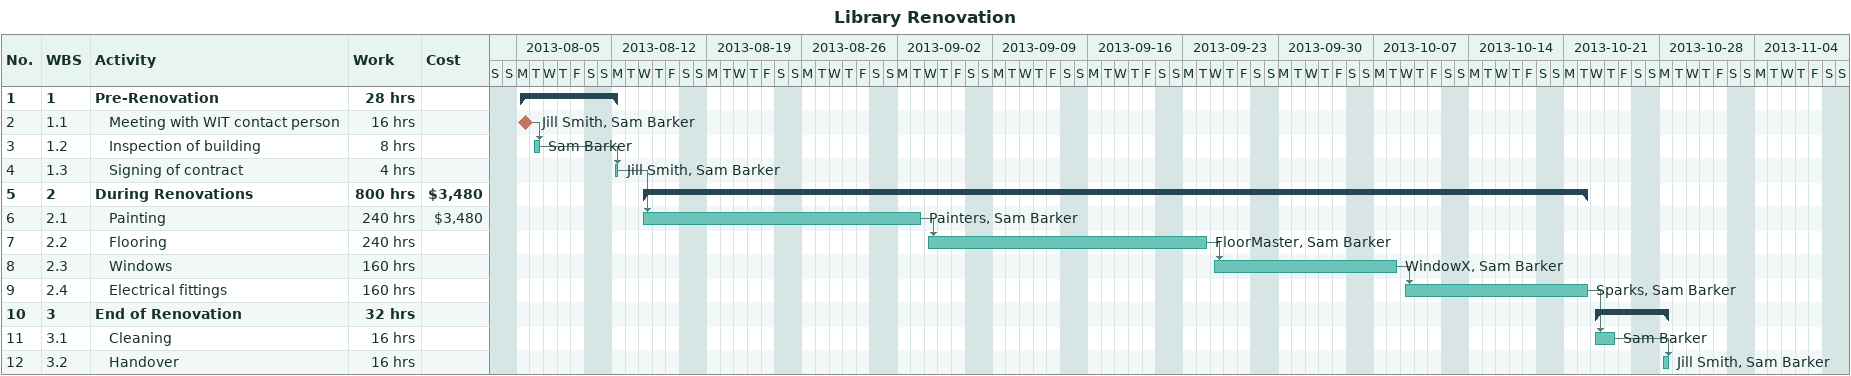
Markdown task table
Library Renovation

| ID | WBS | Task | Start | Finish | Predecessors | Resources | Work (h) | Cost ($) |
|---|---|---|---|---|---|---|---|---|
| 1 | 1 | **Pre-Renovation** | 2013-08-05 | 2013-08-12 |  |  | 28 |  |
| 2 | 1.1 | Meeting with WIT contact person (milestone) | 2013-08-05 | 2013-08-05 |  | Jill Smith, Sam Barker | 16 |  |
| 3 | 1.2 | Inspection of building | 2013-08-06 | 2013-08-06 | 2 | Sam Barker | 8 |  |
| 4 | 1.3 | Signing of contract | 2013-08-12 | 2013-08-12 | 3 | Jill Smith, Sam Barker | 4 |  |
| 5 | 2 | **During Renovations** | 2013-08-14 | 2013-10-22 |  |  | 800 | 3480 |
| 6 | 2.1 | Painting | 2013-08-14 | 2013-09-03 | 4 | Painters, Sam Barker | 240 | 3480 |
| 7 | 2.2 | Flooring | 2013-09-04 | 2013-09-24 | 6 | FloorMaster, Sam Barker | 240 |  |
| 8 | 2.3 | Windows | 2013-09-25 | 2013-10-08 | 7 | WindowX, Sam Barker | 160 |  |
| 9 | 2.4 | Electrical fittings | 2013-10-09 | 2013-10-22 | 8 | Sparks, Sam Barker | 160 |  |
| 10 | 3 | **End of Renovation** | 2013-10-23 | 2013-10-28 |  |  | 32 |  |
| 11 | 3.1 | Cleaning | 2013-10-23 | 2013-10-24 | 9 | Sam Barker | 16 |  |
| 12 | 3.2 | Handover | 2013-10-28 | 2013-10-28 | 11 | Jill Smith, Sam Barker | 16 |  |
